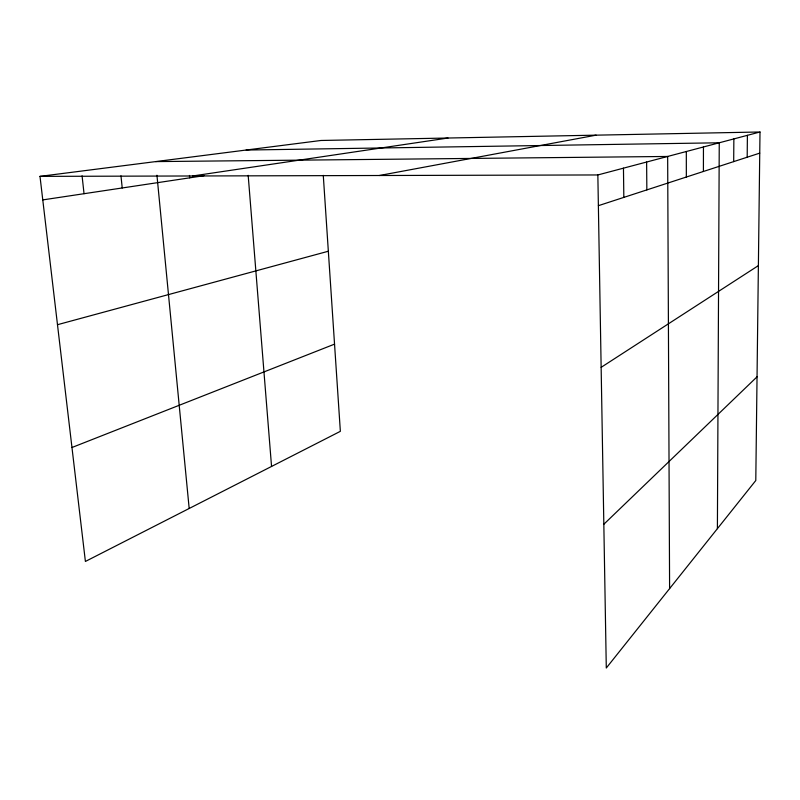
<?xml version="1.0" encoding="UTF-8"?>
<svg xmlns="http://www.w3.org/2000/svg" width="800" height="800" viewBox="0 0 800 800"><rect width="100%" height="100%" fill="white"/><g stroke="black" fill="none" stroke-linecap="round" stroke-linejoin="round"><path stroke-width="1.2" d="M703.41 171.48L703.45 146.97M717.4 528.65L719.25 142.79L246.15 150.04M733.69 161.62L733.86 138.92M747.19 157.22L747.4 135.33M760 131.99L755.79 480.51L606.29 668.01L597.85 174.95L760 131.99L320.95 140.48L40 176.37L85.4 561.45L340.36 431.33L323.28 175.36M603.83 524.27L757.04 376.82M601.15 367.34L758.39 265.61M71.97 447.5L334.54 344.14M598.38 205.68L759.74 153.13M57.49 324.7L328.34 251.24M379.33 175.51L596.09 135.16M42.77 199.9L204.06 175.68M192.65 175.98L448 138.03M155.62 161.6L667.66 156.46L669.6 588.61M40 176.37L597.85 174.95M82.07 175.83L84.04 193.7M120.97 175.85L122.22 187.97M156.94 175.22L189.18 508.49M189.47 175.44L189.69 177.84M248.18 175.33L271.55 466.45M623.46 168.16L623.83 197.39M646.62 162.03L646.85 189.9M686.32 151.51L686.34 177.03"/></g></svg>
